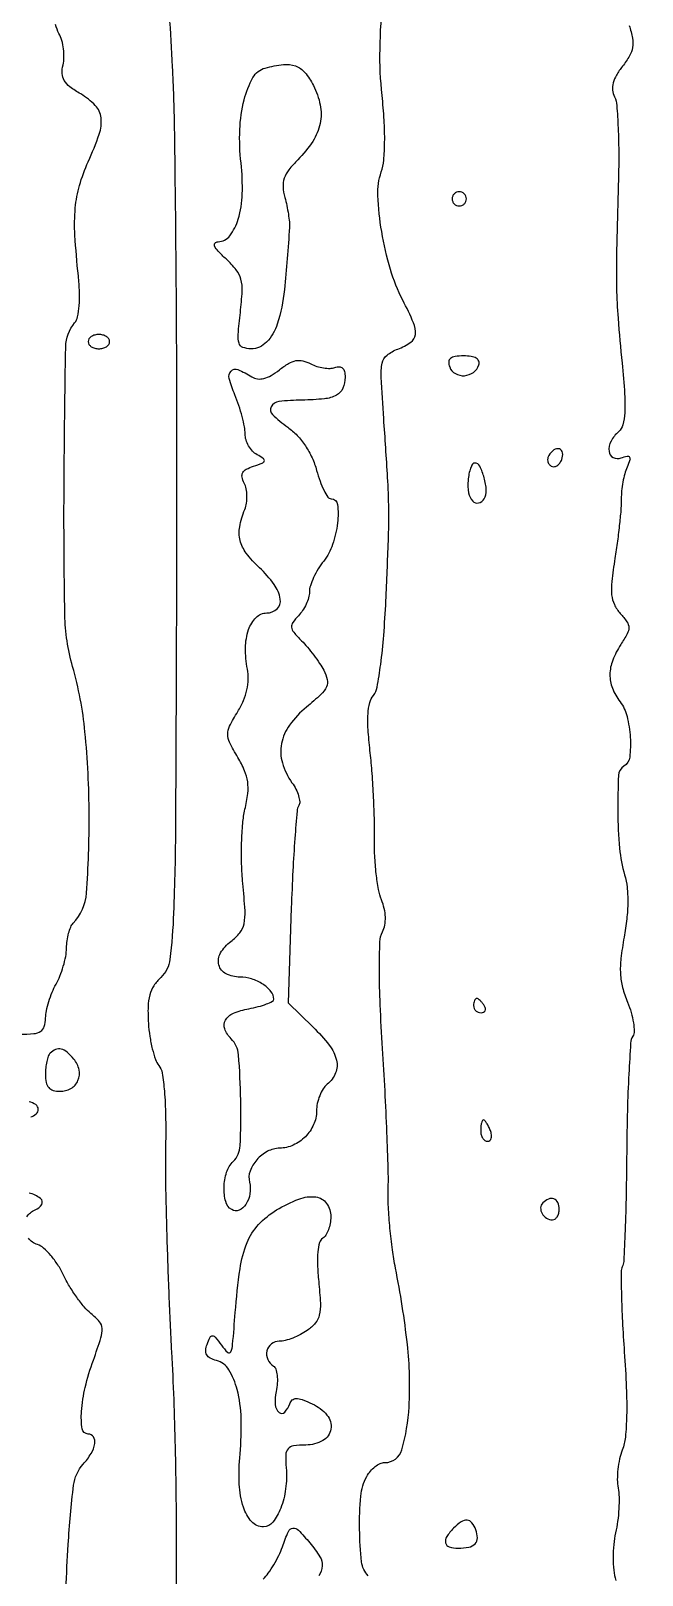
# Model space of a CAD drawing. Extents: x 0 to 5034, y 0 to 2560.
# Drawn here: x 373 to 458.6, y 1828.2 to 2044.5 of the extents above; entities that cross this region are included whole.
import ezdxf

# ---------------------------------------------------------------- set-up
doc = ezdxf.new("R2010")
doc.units = 0

msp = doc.modelspace()

# ---------------------------------------------------------------- linework, layer by layer
for points in [[(392.002736, 2054.061199, 0.001723), (392.765952, 2039.5, -0.010364), (393.062784, 2031.043335, -0.001387), (393.269356, 2013.213669, -0.001603), (393.387864, 1992.074708, -0.001347), (393.381266, 1969.674193, -0.000523), (393.234635, 1933.331078, -0.008273), (392.967304, 1920.971134, -0.020068), (392.457514, 1914.473822, -0.177412), (391.176813, 1911.9501, 0.061219), (390.19813, 1910.784589, 0.078177), (389.626781, 1909.505737, 0.060402), (389.390048, 1907.866998, 0.022395), (389.441338, 1905.532942, 0.020942), (389.641023, 1903.701982, 0.022461), (389.990408, 1901.936976, 0.022731), (390.425063, 1900.457746, 0.090615), (390.886295, 1899.637006, -0.135474), (391.372054, 1898.559161, -0.017282), (391.678188, 1896.010586, -0.017133), (391.849862, 1892.628968, -0.008767), (391.845302, 1888.379971, 0.008946), (391.841679, 1883.310586, 0.002907), (392.013909, 1875.820991, 0.002897), (392.301973, 1867.498819, 0.003257), (392.677464, 1859.5, -0.00774), (393.182119, 1846.206256, -0.00587), (393.338611, 1831.614765, -0.005957), (393.155427, 1817.447457, -0.009859)], [(420.25, 1828.146905, -0.170478), (419.317738, 1830.094449, -0.023332), (419.033835, 1834.661236, -0.026453), (419.207755, 1839.301805, -0.100598), (420.035184, 1842.065741, -0.054548), (420.541737, 1842.805556, -0.051968), (421.203843, 1843.431812, -0.056096), (421.913939, 1843.85907, -0.107812), (422.559935, 1844, 0.334451), (424.951775, 1845.801406, 0.056228), (425.969657, 1851.823754, 0.041412), (425.727719, 1860.562228, 0.022189), (424.062016, 1871.234559, -0.01633), (423.628567, 1873.813103, -0.010452), (423.286109, 1876.831315, -0.010503), (423.074372, 1879.805466, -0.019257), (423.046296, 1882.234559, 0.013809), (423.044352, 1885.158905, 0.002986), (422.871181, 1890.212652, 0.003113), (422.599264, 1896.062532, 0.002971), (422.250827, 1902, -0.00554), (421.92254, 1908.132704, -0.010441), (421.815894, 1913.088223, -0.008733), (421.880624, 1916.934019, -0.108485), (422.240444, 1918.340728, 0.071068), (422.561323, 1919.294155, 0.053939), (422.644051, 1920.395496, 0.048916), (422.486524, 1921.595233, 0.038958), (422.092792, 1922.840728, -0.052222), (421.68472, 1924.261384, -0.015867), (421.363651, 1926.481339, -0.015701), (421.159827, 1929.00782, -0.016511), (421.119746, 1931.5, 0.010889), (421.106444, 1934.248729, 0.006177), (420.97678, 1937.574171, 0.006165), (420.763296, 1940.923388, 0.010103), (420.490322, 1943.752498, -0.012902), (420.223165, 1946.693431, -0.031616), (420.21974, 1948.86465, -0.043674), (420.456405, 1950.442018, -0.114624), (420.965904, 1951.458917, 0.13), (421.491991, 1952.593501, 0.011043), (421.987898, 1955.79793, 0.013305), (422.415927, 1959.86547, 0.008017), (422.717435, 1964.706419, 0.002156), (423.068999, 1973.10067, 0.012344), (423.126308, 1977.55743, 0.012498), (422.963029, 1981.989557, 0.002245), (422.415433, 1990.235956, -0.00415), (422.053766, 1996.015363, -0.063911), (422.199846, 1998.000618, -0.177371), (422.876912, 1999.099537, -0.076196), (424.397961, 1999.961205, 0.061294), (426.201657, 2000.913464, 0.218893), (426.846736, 2002.010366, 0.128246), (426.594448, 2003.630597, 0.016866), (425.088668, 2006.801882, -0.047419), (423.349254, 2011.128378, -0.030293), (422.128879, 2016.413536, -0.029805), (421.588871, 2021.452039, -0.095944), (422.07095, 2024.773684, 0.062116), (422.422505, 2026.412168, 0.019139), (422.546509, 2028.940219, 0.017308), (422.472957, 2032.02054, 0.012063), (422.185999, 2035.486227, -0.030908), (421.894558, 2041.967022, -0.022685), (422.34201, 2049.149355, -0.021415)], [(371.454545, 1904, 0.021596), (373.381203, 1904.083255, 0.119216), (374.358599, 1904.411152, 0.183526), (374.857696, 1905.072077, 0.067108), (375.035435, 1906.25, -0.047186), (375.150462, 1907.290998, -0.023687), (375.480268, 1908.573437, -0.023286), (375.95011, 1909.878189, -0.031787), (376.5, 1911, 0.035443), (377.050069, 1912.143224, 0.023838), (377.519732, 1913.514688, 0.024053), (377.848468, 1914.892747, 0.043072), (377.964565, 1916.05, -0.031386), (378.044887, 1917.095915, -0.030825), (378.255612, 1918.13, -0.032362), (378.554589, 1919.01044, -0.092618), (378.905605, 1919.55, 0.174504), (380.765291, 1923.760067, 0.018253), (381.137006, 1934.714693, 0.023661), (380.556391, 1946.341663, 0.045496), (378.812744, 1955.5, -0.065458), (377.73195, 1962.732528, -0.005925), (377.626523, 1981.042095, -0.003099), (377.862993, 2000.280955, -0.170173), (379.105941, 2003.627651, 0.122153), (379.522627, 2004.49109, 0.031967), (379.742899, 2006.025185, 0.02829), (379.786012, 2007.972782, 0.018332), (379.625906, 2010.221103, -0.011786), (379.147307, 2015.893145, -0.036706), (379.19625, 2019.72506, -0.04862), (379.781676, 2022.88277, -0.036409), (381.006253, 2026.203817, 0.022651), (382.547338, 2030.053737, 0.111991), (382.807609, 2032.359342, 0.166023), (382.002916, 2034.070006, 0.067226), (379.952716, 2035.687003, -0.029039), (378.450209, 2036.696557, -0.09412), (377.649511, 2037.585137, -0.125625), (377.355177, 2038.55101, -0.073069), (377.476918, 2039.764058, 0.057125), (377.613032, 2040.790967, 0.036359), (377.546646, 2041.996045, 0.03625), (377.305358, 2043.185211, 0.05474), (376.911776, 2044.164849, -0.062268), (376.437516, 2045.398485, -0.067412)], [(456.817319, 2045.283794, -0.031092), (457.267511, 2043.490713, -0.087188), (457.280267, 2042.200671, -0.090568), (456.853549, 2041.012119, -0.03531), (455.870177, 2039.562086, 0.034503), (455.028772, 2038.325687, 0.068244), (454.575882, 2037.231022, 0.08552), (454.490194, 2036.229855, 0.090353), (454.748902, 2035.278292, -0.092557), (455.068494, 2034.082163, -0.008123), (455.258178, 2030.937998, -0.010428), (455.345879, 2027.151194, -0.007926), (455.289619, 2023, 0.001681), (455.039096, 2013.38212, 0.010832), (455.034162, 2008.521269, 0.014692), (455.246425, 2004.282176, 0.004706), (455.805907, 1998, -0.007207), (456.170581, 1993.659637, -0.029944), (456.195637, 1991.032933, -0.051895), (455.935606, 1989.358112, -0.15483), (455.321802, 1988.389757, 0.098654), (454.269149, 1987.075977, 0.144496), (453.988543, 1985.631092, 0.253389), (454.567306, 1984.769529, 0.215588), (455.673609, 1984.704994, -0.031882), (456.52359, 1984.970407, -0.317971), (456.851504, 1984.840649, -0.231337), (456.90221, 1984.432493, -0.019862), (456.509975, 1983.423609, 0.037893), (456.19128, 1982.50745, 0.019958), (455.929235, 1981.330685, 0.019743), (455.755838, 1980.097683, 0.028662), (455.70869, 1979, -0.02414), (455.66332, 1977.661738, -0.006263), (455.459472, 1975.515302, -0.006355), (455.165023, 1973.071712, -0.006444), (454.809794, 1970.647835, 0.011356), (454.367082, 1967.405357, 0.052797), (454.352956, 1965.519271, 0.087867), (454.731353, 1964.169324, 0.07187), (455.569269, 1962.923458, -0.031254), (456.499529, 1961.756658, -0.150178), (456.757779, 1960.95723, -0.12873), (456.542429, 1960.083744, -0.02057), (455.631799, 1958.560806, 0.051596), (454.499156, 1956.368845, 0.090582), (454.108587, 1954.372129, 0.097506), (454.458702, 1952.468658, 0.067919), (455.531803, 1950.55887, -0.10132), (456.505552, 1948.520257, -0.045838), (456.955956, 1945.580868, -0.044255), (456.878198, 1942.806227, -0.229073), (456.077065, 1941.547629, 0.248126), (455.314176, 1940.247953, 0.012679), (455.2182, 1935.199784, 0.020491), (455.462607, 1930.038918, 0.049933), (456.173822, 1926.302187, -0.046392), (456.513455, 1924.583932, -0.027744), (456.611269, 1922.502303, -0.024762), (456.47423, 1920.143546, -0.018815), (456.099518, 1917.580519, 0.016646), (455.654002, 1914.622857, 0.042026), (455.58395, 1912.449154, 0.050575), (455.877529, 1910.54345, 0.035481), (456.571001, 1908.484314, -0.027445), (457.087551, 1907.028227, -0.032739), (457.406198, 1905.607084, -0.03464), (457.509874, 1904.402596, -0.143533), (457.3182, 1903.705982, 0.122479), (457.016465, 1902.763645, 0.00336), (456.758601, 1898.429012, 0.006747), (456.557233, 1893.29537, 0.004555), (456.459949, 1887.435336, -0.003071), (456.380326, 1881.594239, -0.00467), (456.232601, 1876.521163, -0.001831), (456.049598, 1872.178191, -0.112312), (455.844438, 1871.435336, 0.126308), (455.667852, 1870.719519, 0.003604), (455.720685, 1867.543505, 0.007101), (455.863823, 1863.782854, 0.004801), (456.129048, 1859.5, -0.007626), (456.41015, 1854.503396, -0.015494), (456.449343, 1850.569401, -0.01854), (456.275427, 1847.579361, -0.069821), (455.840097, 1845.757835, 0.039604), (455.463859, 1844.518955, 0.026756), (455.225318, 1843.060987, 0.027004), (455.146296, 1841.617282, 0.047428), (455.258558, 1840.427775, -0.0424), (455.389293, 1839.176867, -0.018992), (455.358522, 1837.522029, -0.018641), (455.193102, 1835.764596, -0.024064), (454.904165, 1834.16994, 0.033322), (454.637037, 1832.522484, 0.02526), (454.55718, 1830.692865, 0.02575), (454.660142, 1828.931223, 0.04505), (454.950127, 1827.5, -0.035451)], [(372.943829, 1892.415149, 0.113979), (373.714956, 1892.839946, 0.213221), (374, 1893.477979, 0.242989), (373.660935, 1894.134482, 0.108625), (372.740149, 1894.524781, 0.04813)], [(372.414303, 1878.42152, -0.167462), (373.563382, 1879.385948, 0.165207), (374.490952, 1880.157549, 0.382659), (374.340334, 1880.978461, 0.105414), (372.717976, 1881.758846, 0.025473)], [(377.723596, 1820.034882, -0.01189), (378.208428, 1832.52157, -0.013515), (378.954606, 1840.825648, -0.155977), (380.29032, 1843.768306, 0.047392), (381.417783, 1845.279923, 0.095281), (381.934667, 1846.669351, 0.188034), (381.740962, 1847.598331, 0.253612), (381, 1848, -0.3716), (380.158063, 1848.725974, -0.054545), (380.063757, 1851.163529, -0.04186), (380.587771, 1854.539626, -0.026637), (381.729034, 1858.351325, 0.008184), (382.794653, 1861.484768, 0.091465), (382.963497, 1862.786166, 0.167118), (382.579361, 1863.73528, 0.043624), (381.37931, 1864.893937, -0.047298), (380.455361, 1865.799203, -0.020195), (379.392538, 1867.166655, -0.019767), (378.368813, 1868.726515, -0.024553), (377.548832, 1870.255851, 0.032507), (376.741872, 1871.705103, 0.033273), (375.759513, 1873.025701, 0.035261), (374.754876, 1874.048208, 0.104475), (373.903503, 1874.530627, -0.152995), (372.618043, 1875.430911, -0.147623)], [(421.567191, 1735.299968, -0.000065), (421.562971, 1790.179444, -0.174074)], [(405.514997, 1827.657854, 0.040863), (406.245175, 1828.51824, 0.021142), (407.018373, 1829.699012, 0.020872), (407.715198, 1830.987553, 0.029652), (408.215909, 1832.189512, -0.018148), (409.053293, 1834.337516, -0.260106), (409.681565, 1834.81896, -0.243602), (410.450759, 1834.552928, -0.016164), (412.056438, 1832.75, -0.031436), (413.483367, 1830.802838, -0.163699), (413.80184, 1829.529316, -0.127524), (413.324689, 1828.150464, -0.016195)]]:
    msp.add_lwpolyline(points, format="xyb")
for points in [[(412.555696, 2036.892296, -0.070574), (413.515852, 2034.145995, -0.100389), (413.503767, 2031.567959, -0.092754), (412.47025, 2029.052029, -0.052711), (410.394017, 2026.484926, 0.029381), (409.116694, 2025.04797, 0.083427), (408.474547, 2023.876539, 0.09889), (408.308615, 2022.680285, 0.052608), (408.554287, 2021.199677, -0.015219), (408.833073, 2020.05606, -0.013545), (409.054077, 2018.852405, -0.013727), (409.19374, 2017.759026, -0.040199), (409.208346, 2017, -0.010333), (408.493869, 2008.282725, -0.051096), (407.494747, 2003.46647, -0.11373), (406.000092, 2000.933746, -0.20562), (403.825525, 2000, -0.087488), (402.684305, 2000.201226, -0.237931), (402.137967, 2000.782345, -0.09308), (402.012487, 2002.011201, -0.008505), (402.32335, 2005.082372, 0.015952), (402.580408, 2008.064572, 0.079045), (402.40667, 2009.734305, 0.103479), (401.744499, 2011.045454, 0.037392), (400.316618, 2012.582372, -0.016477), (399.209565, 2013.678325, -0.080821), (398.71707, 2014.404112, -0.294681), (398.773176, 2014.807395, -0.218224), (399.193462, 2015, 0.234278), (400.846088, 2015.819318, 0.091558), (402.026117, 2018.155791, 0.063199), (402.59242, 2021.691, 0.036333), (402.419525, 2026.008532, -0.038395), (402.251291, 2030.691984, -0.052125), (402.862217, 2034.875635, -0.063753), (404.090773, 2037.983155, -0.205105), (405.806974, 2039.321647, -0.035476), (408.363136, 2039.804909, -0.11588), (410.061893, 2039.609029, -0.133684), (411.355709, 2038.702207, -0.054161)], [(432, 2021, 0.099038), (432.076342, 2020.618362, 0.097945), (432.29375, 2020.29375, 0.097945), (432.618362, 2020.076342, 0.099038), (433, 2020, 0.099038), (433.381638, 2020.076342, 0.097945), (433.70625, 2020.29375, 0.097945), (433.923658, 2020.618362, 0.099038), (434, 2021, 0.099038), (433.923658, 2021.381638, 0.097945), (433.70625, 2021.70625, 0.097945), (433.381638, 2021.923658, 0.099038), (433, 2022, 0.099038), (432.618362, 2021.923658, 0.097945), (432.29375, 2021.70625, 0.097945), (432.076342, 2021.381638, 0.099038)], [(381, 2001, 0.148195), (381.115568, 2000.618646, 0.098894), (381.440625, 2000.29375, 0.082425), (381.926543, 2000.074694, 0.064853), (382.5, 2000, 0.064853), (383.073457, 2000.074694, 0.082425), (383.559375, 2000.29375, 0.098894), (383.884432, 2000.618646, 0.148195), (384, 2001, 0.148195), (383.884432, 2001.381354, 0.098894), (383.559375, 2001.70625, 0.082425), (383.073457, 2001.925306, 0.064853), (382.5, 2002, 0.064853), (381.926543, 2001.925306, 0.082425), (381.440625, 2001.70625, 0.098894), (381.115568, 2001.381354, 0.148195)], [(431.657212, 1997.450908, 0.173757), (432.457583, 1996.520651, 0.148367), (433.725719, 1996.23488, 0.141168), (434.986166, 1996.699873, 0.155095), (435.750467, 1997.75, 0.181034), (435.731522, 1998.264947, 0.162999), (435.37908, 1998.668317, 0.095233), (434.662822, 1998.921384, 0.037451), (433.614718, 1999, 0.03049), (432.406306, 1998.926242, 0.137743), (431.760503, 1998.656478, 0.226791), (431.526046, 1998.177623, 0.094197)], [(415.578141, 1997.391612, -0.09854), (416.184515, 1997.495677, -0.186659), (416.635285, 1997.307453, -0.147088), (416.911954, 1996.817547, -0.055559), (417, 1996.027632, -0.100237), (416.685086, 1994.472564, -0.172046), (415.802957, 1993.507186, -0.098472), (414.097983, 1992.992153, -0.020815), (410.97998, 1992.81916, 0.023864), (407.717618, 1992.618212, 0.24813), (406.641279, 1991.888666, 0.336965), (406.819768, 1990.792016, 0.035176), (408.96324, 1989.026175, -0.049679), (410.282155, 1987.873936, -0.041409), (411.439349, 1986.415391, -0.040304), (412.369659, 1984.74187, -0.040964), (413.013542, 1982.949709, 0.021285), (413.490908, 1981.436569, 0.031408), (414.047099, 1980.160227, 0.032181), (414.602784, 1979.229183, 0.246934), (415.038544, 1979, -0.380229), (415.937659, 1978.200703, -0.059032), (415.936316, 1975.610886, -0.052083), (415.25087, 1972.581457, -0.085188), (414, 1970.272871, 0.030406), (413.234551, 1969.167643, 0.028203), (412.5875, 1967.950265, 0.029348), (412.137218, 1966.801171, 0.07886), (412, 1965.93657, -0.069202), (411.888949, 1965.138047, -0.038971), (411.548884, 1964.218644, -0.038055), (411.052115, 1963.326876, -0.050311), (410.464286, 1962.607143, 0.04033), (409.670224, 1961.673498, 0.188422), (409.497645, 1961.002355, 0.145814), (409.808425, 1960.288042, 0.021363), (410.888592, 1959.111408, -0.02106), (411.724424, 1958.202036, -0.013631), (412.6165, 1957.085039, -0.013709), (413.429796, 1955.943977, -0.025111), (414.018464, 1954.965499, -0.068182), (414.503571, 1953.657874, -0.166301), (414.391723, 1952.649734, -0.096087), (413.606389, 1951.576387, -0.014544), (411.594158, 1949.817001, 0.062565), (409.219154, 1947.300383, 0.110861), (408.085463, 1944.696758, 0.119868), (408.216891, 1942.002755, 0.081094), (409.557933, 1939.220752, -0.035851), (410.110128, 1938.298173, -0.04394), (410.482479, 1937.365509, -0.049793), (410.640727, 1936.553702, -0.16307), (410.51759, 1936.028461, 0.117874), (410.264808, 1935.262874, 0.002713), (409.961777, 1931.426224, 0.005902), (409.682814, 1926.902674, 0.003947), (409.465591, 1921.720631), (409.011868, 1908.380831), (412.505934, 1904.994249, -0.034807), (414.789394, 1902.45, -0.104729), (415.80525, 1900.363807, -0.161092), (415.671685, 1898.586071, -0.121503), (414.5, 1897, 0.08069), (413.925154, 1896.340658, 0.044185), (413.440625, 1895.381336, 0.042579), (413.110762, 1894.29297, 0.052341), (413, 1893.237798, -0.105214), (412.594401, 1891.331635, -0.091112), (411.436321, 1889.642626, -0.090571), (409.746291, 1888.467988, -0.102304), (407.821429, 1888.031803, 0.117438), (406.132785, 1887.595674, 0.090096), (404.629874, 1886.414105, 0.09434), (403.69085, 1884.835803, 0.147046), (403.602023, 1883.267591, -0.097788), (403.667838, 1881.641907, -0.105695), (403.102308, 1880.162388, -0.14839), (402.144046, 1879.354507, -0.244558), (401.111803, 1879.430902, -0.191497), (400.269227, 1880.565389, -0.073049), (400.040137, 1882.556428, -0.069353), (400.401936, 1884.667088, -0.119856), (401.322997, 1886.18014, 0.18734), (402.290617, 1888.376264, 0.015388), (402.378964, 1894.753676, 0.015709), (402.0711, 1901.117755, 0.178264), (401.032124, 1903.367876, -0.102573), (400.129468, 1904.742721, -0.230975), (400.223538, 1905.954838, -0.163608), (401.343021, 1906.926866, -0.051351), (403.5, 1907.565978, 0.017841), (404.841247, 1907.867491, 0.027547), (405.971875, 1908.232013, 0.026106), (406.813591, 1908.607056, 0.281996), (407, 1908.911291, 0.174584), (406.615194, 1909.979762, 0.075412), (405.470731, 1911.001674, 0.067541), (403.904862, 1911.745508, 0.077302), (402.268615, 1912, -0.116751), (400.317721, 1912.461831, -0.217433), (399.31918, 1913.702471, -0.197098), (399.554496, 1915.375789, -0.099231), (400.995464, 1916.996579, 0.060333), (402.257126, 1918.212084, 0.120495), (402.848329, 1919.455991, 0.066376), (402.979784, 1921.296933, 0.009234), (402.674399, 1925.11862, -0.017581), (402.50165, 1927.854948, -0.014187), (402.503065, 1930.80047, -0.014423), (402.660248, 1933.521739, -0.03539), (402.974005, 1935.5, 0.026485), (403.364925, 1937.709899, 0.064763), (403.353019, 1939.358761, 0.067838), (402.922073, 1940.903654, 0.03139), (401.975516, 1942.76588, -0.016627), (400.820019, 1944.882168, -0.116774), (400.549497, 1946.01696, -0.119706), (400.820444, 1947.139932, -0.01784), (401.965725, 1949.184036, 0.036064), (402.752587, 1950.716782, 0.044454), (403.247647, 1952.244685, 0.047994), (403.439519, 1953.728742, 0.057578), (403.323727, 1955.131365, -0.052244), (403.045892, 1958.110149, -0.079825), (403.485833, 1960.662304, -0.110736), (404.536314, 1962.373427, -0.202615), (406.019052, 1963, 0.194762), (407.466707, 1963.586131, 0.244928), (407.916744, 1964.939718, 0.118239), (407.056824, 1967.003448, 0.046056), (405, 1969.338013, -0.039754), (403.152531, 1971.382518, -0.102522), (402.289449, 1973.164593, -0.109092), (402.233384, 1975.073262, -0.048615), (402.944654, 1977.5, 0.057621), (403.188072, 1978.389384, 0.042754), (403.255913, 1979.406838, 0.043562), (403.1511, 1980.39244, 0.071576), (402.875122, 1981.182851, -0.065852), (402.56834, 1982.030332, -0.180406), (402.656499, 1982.650674, -0.150464), (403.151253, 1983.134244, -0.042012), (404.163647, 1983.551939, 0.012956), (405.403161, 1983.980999, 0.232075), (405.684057, 1984.279174, 0.329372), (405.568694, 1984.608575, 0.021843), (404.662894, 1985.168778, -0.079505), (404.026739, 1985.671617, -0.056192), (403.488475, 1986.408354, -0.055724), (403.123365, 1987.254472, -0.074145), (403, 1988.081809, 0.048588), (402.902949, 1989.078158, 0.016412), (402.574364, 1990.500589, 0.016148), (402.105698, 1992.058972, 0.01784), (401.551027, 1993.532119, -0.032624), (400.76164, 1995.832577, -0.261221), (401.024333, 1996.880156, -0.313251), (401.984773, 1997.081796, -0.041012), (403.937638, 1996.059703, 0.112258), (404.725161, 1995.780618, 0.092527), (405.616385, 1995.840897, 0.069798), (406.632368, 1996.260224, 0.033942), (407.794512, 1997.053003, -0.031463), (409.091688, 1997.947345, -0.087703), (410.120677, 1998.341428, -0.107761), (411.093218, 1998.318178, -0.063285), (412.185014, 1997.900983, 0.045698), (413.044326, 1997.537607, 0.039953), (413.994893, 1997.316172, 0.041995), (414.891792, 1997.257732, 0.087102)], [(445.542705, 1985.069098, 0.09691), (445.392636, 1984.670838, 0.097419), (445.40414, 1984.246164, 0.09843), (445.575024, 1983.860961, 0.101208), (445.878903, 1983.574842, 0.157716), (446.271104, 1983.478565, 0.122565), (446.691106, 1983.61591, 0.09613), (447.076686, 1983.976296, 0.065363), (447.36383, 1984.505744, 0.124688), (447.475758, 1985.447359, 0.293249), (447.039042, 1985.965546, 0.232893), (446.270687, 1985.843423, 0.100833)], [(434.233411, 1981.549559, 0.065381), (434.315547, 1979.839795, 0.137278), (434.891157, 1978.652532, 0.282424), (435.70036, 1978.405754, 0.193024), (436.495449, 1978.992637, 0.155431), (436.787278, 1980.15895, 0.049828), (436.494355, 1981.942458, 0.049756), (435.888777, 1983.542617, 0.284735), (435.15072, 1984, 0.259216), (434.861628, 1983.839329, 0.049557), (434.586528, 1983.280183, 0.041596), (434.363064, 1982.488331, 0.02734)], [(435, 1908, 0.105053), (435.081062, 1907.618444, 0.099167), (435.311086, 1907.29375, 0.09642), (435.654762, 1907.076123, 0.093332), (436.059017, 1907, 0.108972), (436.413961, 1907.078288, 0.182303), (436.6254, 1907.29375, 0.161196), (436.656512, 1907.6179, 0.082592), (436.5, 1908, 0.029505), (436.231006, 1908.382774, 0.035638), (435.933975, 1908.70625, 0.038439), (435.65171, 1908.934461, 0.151918), (435.440983, 1909, 0.210953), (435.272352, 1908.92554, 0.081139), (435.129539, 1908.70625, 0.061769), (435.032345, 1908.382849, 0.042167)], [(375.666667, 1901.333333, 0.11238), (375.409196, 1900.924097, 0.029781), (375.195833, 1900.177083, 0.028659), (375.049067, 1899.275476, 0.026022), (375, 1898.333333, 0.05202), (375.113126, 1897.248939, 0.127798), (375.467648, 1896.53716, 0.142893), (376.093668, 1896.135369, 0.071808), (377.031385, 1896, 0.129526), (378.585038, 1896.409346, 0.162965), (379.574389, 1897.50939, 0.157512), (379.72074, 1899.014637, 0.119867), (378.989431, 1900.512735, 0.040333), (378.036646, 1901.488766, 0.119238), (377.211188, 1901.917955, 0.162661), (376.440106, 1901.855842, 0.095923)], [(436, 1890.5, 0.062722), (436.07223, 1889.926468, 0.08088), (436.284531, 1889.440625, 0.098158), (436.599211, 1889.115494, 0.152681), (436.968615, 1889, 0.184534), (437.289193, 1889.122486, 0.147206), (437.483616, 1889.440625, 0.100118), (437.511135, 1889.925634, 0.055937), (437.361626, 1890.5, 0.02136), (437.112506, 1891.074558, 0.030395), (436.839659, 1891.559375, 0.030693), (436.579329, 1891.912889, 0.222225), (436.393011, 1892, 0.289661), (436.241071, 1891.903916, 0.046727), (436.115447, 1891.559375, 0.039339), (436.028469, 1891.074824, 0.024748)], [(415, 1878.442386, -0.044205), (414.916666, 1877.501641, -0.045056), (414.6693, 1876.596428, -0.049153), (414.306261, 1875.854442, -0.116513), (413.874212, 1875.422259, 0.189569), (413.418017, 1874.812767, 0.043399), (413.181842, 1873.522899, 0.033704), (413.133063, 1871.714647, 0.015609), (413.301372, 1869.368927, -0.012831), (413.537479, 1866.316027, -0.070141), (413.391469, 1864.671045, -0.116786), (412.830726, 1863.542379, -0.06664), (411.704654, 1862.505685, -0.033661), (410.75117, 1861.92931, -0.027583), (409.664313, 1861.442295, -0.028424), (408.611277, 1861.105808, -0.063197), (407.777494, 1861, 0.168042), (406.675347, 1860.618822, 0.170648), (406.052699, 1859.640549, 0.161843), (406.163051, 1858.446214, 0.152205), (406.967245, 1857.520244, -0.181485), (407.299853, 1857.090053, -0.048568), (407.47639, 1856.228194, -0.042641), (407.497909, 1855.13871, -0.032991), (407.342245, 1853.961227, 0.065225), (407.21982, 1852.140261, 0.195455), (407.751086, 1851.038145, 0.405648), (408.537979, 1851.06582, 0.111245), (409.24608, 1852.23824, -0.131583), (409.599107, 1852.773083, -0.18424), (410.12943, 1852.9735, -0.088975), (410.970054, 1852.820052, -0.017374), (412.397697, 1852.228566, -0.112295), (414.460164, 1850.656828, -0.215816), (415.005238, 1848.693839, -0.231512), (413.887679, 1847.092361, -0.123539), (411.5, 1846.455427, 0.028502), (409.767577, 1846.330745, 0.184645), (409.010486, 1845.923013, 0.174358), (408.694603, 1845.099729, 0.024877), (408.747192, 1843.263139, -0.051797), (408.673187, 1840.319046, -0.059947), (407.98399, 1837.601621, -0.07337), (406.877219, 1835.644224, -0.231431), (405.559935, 1835, -0.212367), (403.90793, 1835.734801, -0.106197), (402.744323, 1837.75692, -0.068066), (402.175583, 1840.980369, -0.032298), (402.284824, 1845.20447, 0.029727), (402.439581, 1850.196094, 0.054768), (401.881896, 1854.215431, 0.075394), (400.707008, 1857.011429, 0.194061), (398.979921, 1858.295, -0.056903), (398.10925, 1858.632162, -0.140046), (397.617424, 1859.100957, -0.153124), (397.472253, 1859.728886, -0.072556), (397.6567, 1860.547759, -0.021678), (398.095489, 1861.557996, -0.300277), (398.421818, 1861.751074, -0.213701), (398.812582, 1861.552471, -0.012035), (399.660827, 1860.449169, 0.044847), (400.554513, 1859.432286, 0.522405), (400.990822, 1859.521941, 0.079825), (401.246662, 1860.540882, 0.00231), (401.613436, 1865, -0.015618), (402.282523, 1871.132169, -0.060734), (403.267029, 1874.814753, -0.092058), (404.862908, 1877.325781, -0.069903), (407.401496, 1879.384818, -0.043995), (410.522817, 1880.907848, -0.12297), (412.922707, 1881.200421, -0.211854), (414.410727, 1880.306568, -0.154289)], [(444.693853, 1880.36052, 0.191124), (444.401415, 1879.683432, 0.139481), (444.603969, 1878.880661, 0.123736), (445.230079, 1878.235684, 0.139398), (446.059017, 1878, 0.156819), (446.417907, 1878.1154, 0.097386), (446.723586, 1878.440625, 0.079459), (446.929934, 1878.926402, 0.06085), (447, 1879.5, 0.103624), (446.806289, 1880.424643, 0.202875), (446.269246, 1880.932483, 0.1934), (445.508765, 1880.913511, 0.094876)], [(432.2, 1834.8, 0.049222), (431.240143, 1833.629958, 0.205605), (431.077873, 1832.753697, 0.267692), (431.600529, 1832.187652, 0.075672), (432.833333, 1832, 0.050372), (434.329735, 1832.151136, 0.152441), (435.216281, 1832.63992, 0.195448), (435.54035, 1833.455199, 0.089922), (435.32411, 1834.597766, 0.073133), (434.772543, 1835.578276, 0.215165), (434.104869, 1835.933129, 0.170046), (433.276884, 1835.701992, 0.044104)]]:
    msp.add_lwpolyline(points, format="xyb", close=True)

doc.saveas('drawing.dxf')
